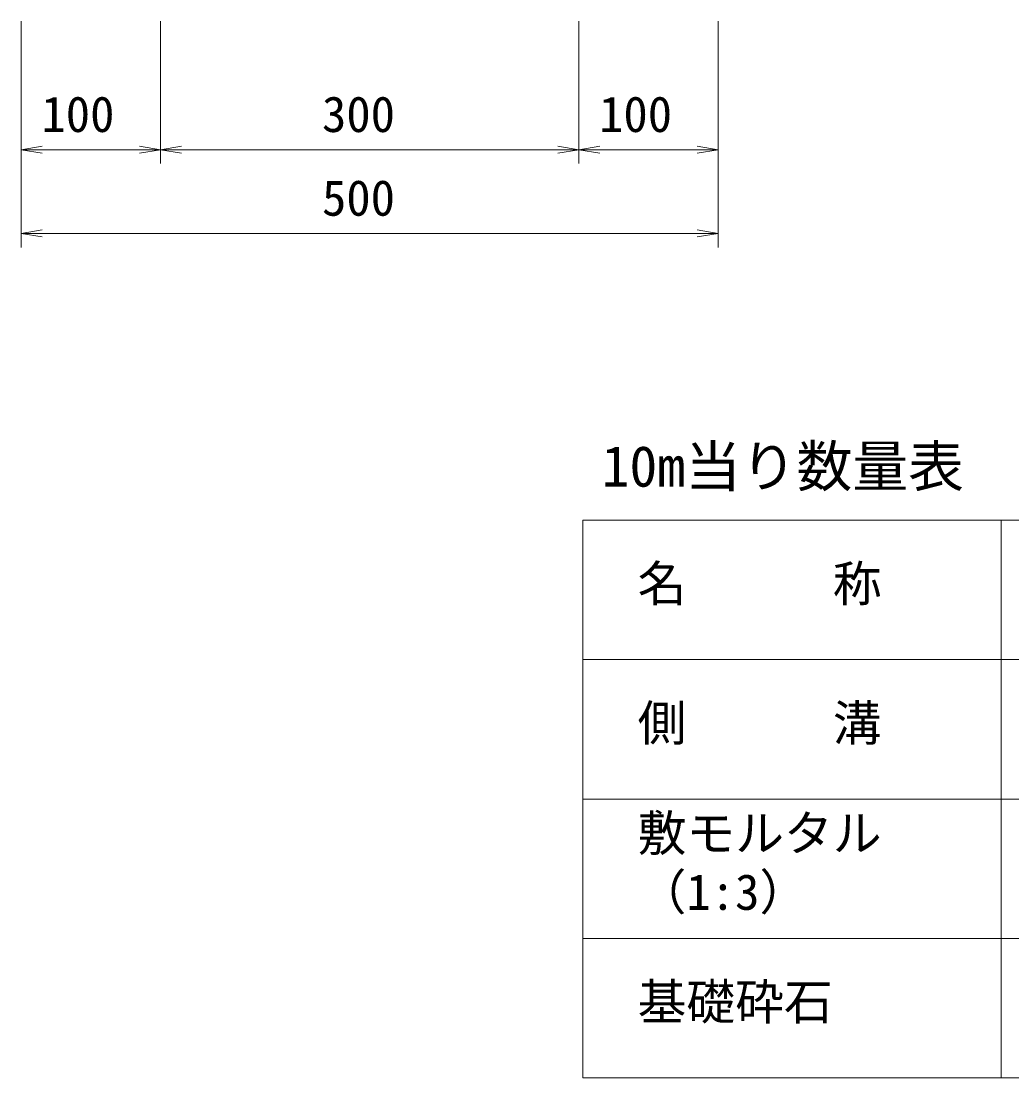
# Model space of a CAD drawing. Units: millimetres, scale not verified, with parts at other scales. Extents: x -2 to 84098, y 4 to 59404.
# Drawn here: x 12940 to 20046, y 35655 to 43235 of the extents above; entities that cross this region are included whole.
import ezdxf
from ezdxf.enums import TextEntityAlignment as Align

# ---------------------------------------------------------------- set-up
doc = ezdxf.new("R2010")
doc.units = ezdxf.units.MM
doc.header["$LTSCALE"] = 100
for name, color, linetype, lineweight in [('0_2', 7, 'Continuous', 18), ('D-MTR-FRAM（材料表図枠）', 2, 'Continuous', 18), ('D-STR-DIM（寸法）', 7, 'Continuous', 18)]:
    doc.layers.add(name, color=color, linetype=linetype, lineweight=lineweight)
doc.layers.add('D-MTR-TXT(文字列）', color=7, linetype='Continuous')
doc.layers.add('D-MTR（材料表タイトル）', color=7, linetype='Continuous')
doc.styles.add('ＭＳ ゴシック', font='')
doc.styles.get('ＭＳ ゴシック').set_extended_font_data('MS Gothic')

msp = doc.modelspace()

# ---------------------------------------------------------------- linework, layer by layer
at = {"layer": '0_2'}
for p, q in [((12939.8, 42313.1), (13089.8, 42338.1)), ((13089.8, 42288.1), (12939.8, 42313.1)), ((12939.8, 42313.1), (12959.8, 42313.1)), ((13789.8, 42338.1), (13939.8, 42313.1)), ((13939.8, 42313.1), (13789.8, 42288.1)), ((13939.8, 42313.1), (13919.8, 42313.1)), ((13939.8, 42313.1), (14089.8, 42338.1)), ((14089.8, 42288.1), (13939.8, 42313.1)), ((13939.8, 42313.1), (13959.8, 42313.1)), ((16789.8, 42338.1), (16939.8, 42313.1)), ((16939.8, 42313.1), (16789.8, 42288.1)), ((16939.8, 42313.1), (16919.8, 42313.1)), ((16939.8, 42313.1), (17089.8, 42338.1)), ((17089.8, 42288.1), (16939.8, 42313.1)), ((16939.8, 42313.1), (16959.8, 42313.1)), ((17789.8, 42338.1), (17939.8, 42313.1)), ((17939.8, 42313.1), (17789.8, 42288.1)), ((17939.8, 42313.1), (17919.8, 42313.1)), ((12939.8, 41712.4), (13089.8, 41737.4)), ((13089.8, 41687.4), (12939.8, 41712.4)), ((12939.8, 41712.4), (12959.8, 41712.4)), ((17789.8, 41737.4), (17939.8, 41712.4)), ((17939.8, 41712.4), (17789.8, 41687.4)), ((17939.8, 41712.4), (17919.8, 41712.4))]:
    msp.add_line(p, q, dxfattribs=at)
at = {"layer": 'D-MTR-FRAM（材料表図枠）'}
for p, q in [((16969.5, 39655.4), (30969.5, 39655.4)), ((16969.5, 35655.4), (16969.5, 39655.4)), ((19969.5, 35655.4), (19969.5, 39655.4)), ((16969.5, 38655.4), (30969.5, 38655.4)), ((16969.5, 37655.4), (30969.5, 37655.4)), ((16969.5, 36655.4), (30969.5, 36655.4)), ((16969.5, 35655.4), (30969.5, 35655.4))]:
    msp.add_line(p, q, dxfattribs=at)
at = {"layer": 'D-STR-DIM（寸法）'}
for p, q in [((12939.8, 43235.4), (12939.8, 42213.1)), ((12939.8, 43235.4), (12939.8, 41612.4)), ((13939.8, 43235.4), (13939.8, 42213.1)), ((13939.8, 43235.4), (13939.8, 42213.1)), ((16939.8, 43235.4), (16939.8, 42213.1)), ((16939.8, 43235.4), (16939.8, 42213.1)), ((17939.8, 43235.4), (17939.8, 42213.1)), ((17939.8, 43235.4), (17939.8, 41612.4)), ((13919.8, 42313.1), (12959.8, 42313.1)), ((13959.8, 42313.1), (16919.8, 42313.1)), ((16959.8, 42313.1), (17919.8, 42313.1)), ((17919.8, 41712.4), (12959.8, 41712.4))]:
    msp.add_line(p, q, dxfattribs=at)

# ---------------------------------------------------------------- texts
at = {"layer": 'D-MTR-TXT(文字列）', "style": 'ＭＳ ゴシック'}
for s, p in [('名\u3000\u3000\u3000称', (17361.7, 38995.7)), ('側\u3000\u3000\u3000溝', (17361.7, 37995.7)), ('敷モルタル', (17361.7, 37205.7)), ('（1:3）', (17361.7, 36783.5)), ('基礎砕石', (17361.7, 35995.7))]:
    msp.add_text(s, height=256.6, dxfattribs=at).set_placement(p, align=Align.BOTTOM_LEFT)
at = {"layer": 'D-MTR（材料表タイトル）', "style": 'ＭＳ ゴシック'}
msp.add_text('10m当り数量表', height=293.3, dxfattribs=at).set_placement((17103.7, 39807.9), align=Align.BOTTOM_LEFT)
at = {"layer": 'D-STR-DIM（寸法）', "style": 'ＭＳ ゴシック'}
for s, p in [('100', (13085.4, 42363.1)), ('300', (15097.8, 42363.1)), ('100', (17085.4, 42363.1)), ('500', (15097.8, 41762.4))]:
    msp.add_text(s, height=256.6, dxfattribs=at).set_placement(p, align=Align.BOTTOM_LEFT)

doc.saveas('drawing.dxf')
